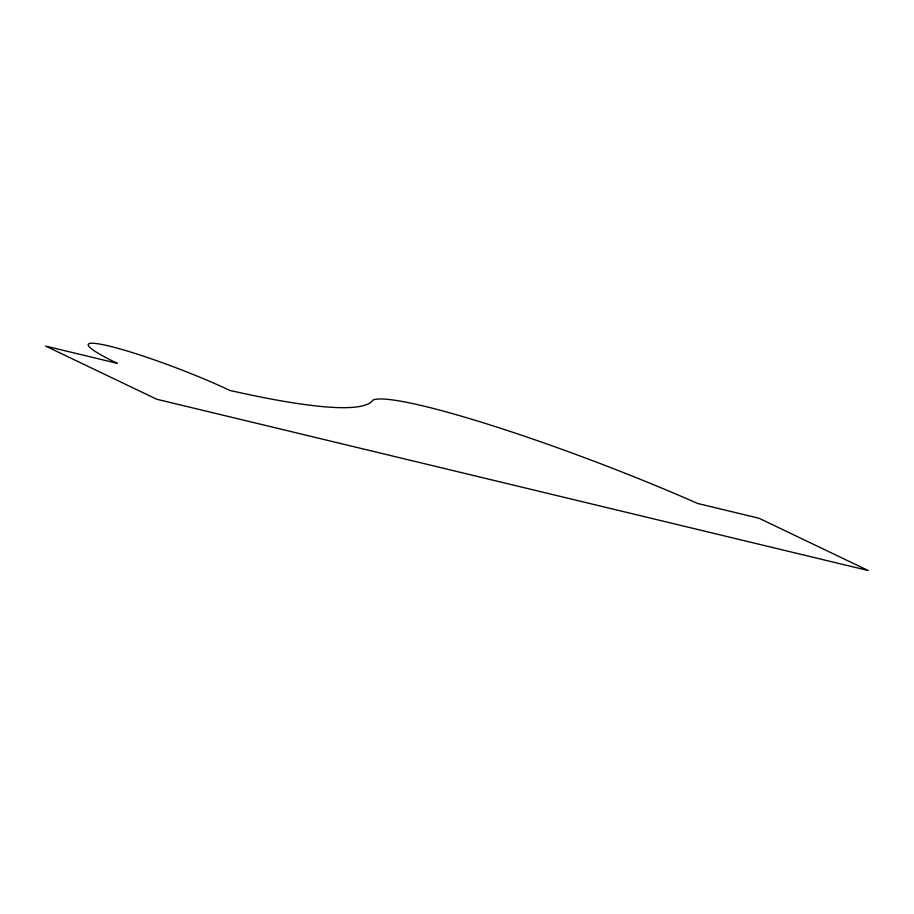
<?xml version="1.0" encoding="UTF-8"?>
<svg xmlns="http://www.w3.org/2000/svg" width="914" height="914" viewBox="0 0 914 914"><rect width="100%" height="100%" fill="white"/><g stroke="black" fill="none" stroke-linecap="round" stroke-linejoin="round"><path stroke-width="1.37" d="M117.3 363.349L45.7 346.109L156.717 399.235L868.3 570.553L758.974 518.238L697.611 503.465A236.669 24.324 20.9 0 0 373.141 399.955A736.913 75.748 20.9 0 1 229.802 390.427A92.188 9.471 20.9 0 0 109.109 346.052A92.188 9.471 20.9 0 0 117.3 363.349"/></g></svg>
